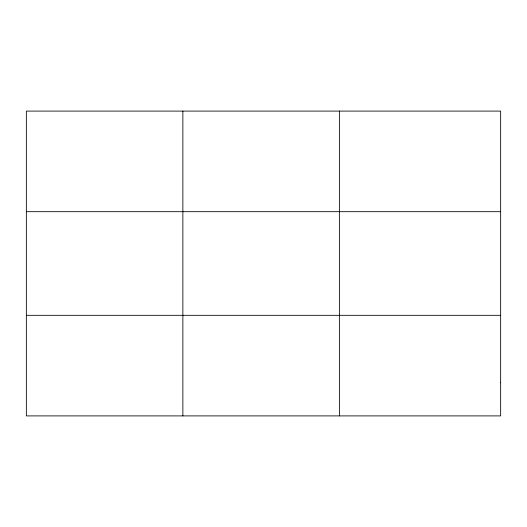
<?xml version="1.0" encoding="UTF-8"?>
<svg xmlns="http://www.w3.org/2000/svg" width="527" height="527" viewBox="0 0 527 527"><rect width="100%" height="100%" fill="white"/><g stroke="black" fill="none" stroke-linecap="round" stroke-linejoin="round"><path stroke-width="0.79" d="M182.869 111.098L182.869 415.902M339.388 111.098L339.388 415.902M26.35 211.683L500.65 211.683M26.35 315.317L500.65 315.317M500.65 382.371L500.65 415.902L26.35 415.902L26.35 111.098L500.65 111.098L500.65 382.371"/></g></svg>
